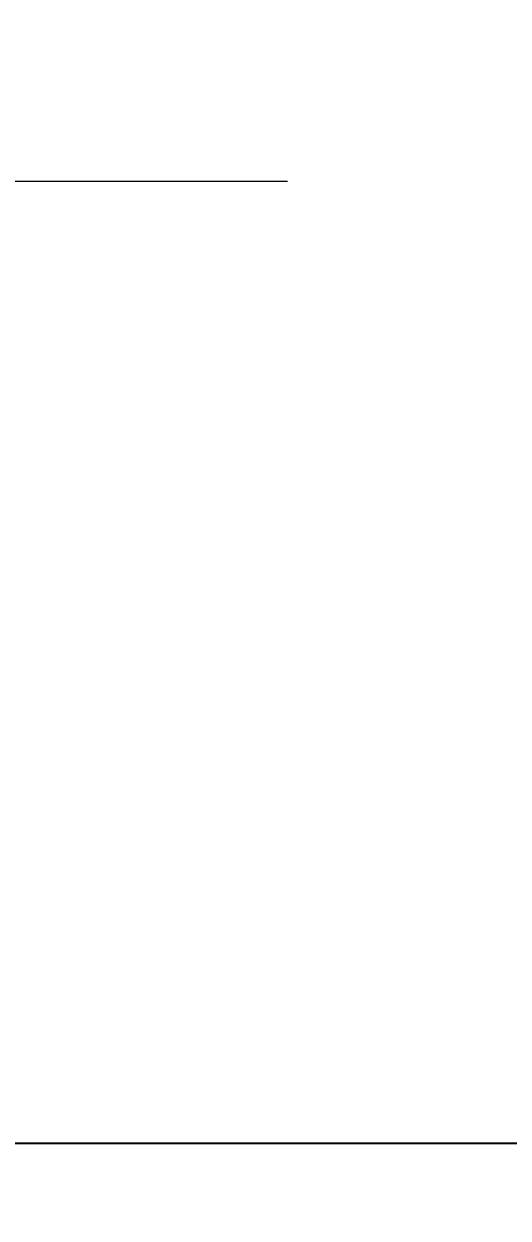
# Model space of a CAD drawing. Extents: x 0 to 395, y 0 to 289.
# Drawn here: x 106.73 to 111.27, y 181.16 to 192.33 of the extents above; entities that cross this region are included whole.
import ezdxf

# ---------------------------------------------------------------- set-up
doc = ezdxf.new("R2010")
doc.units = 0
doc.header["$LTSCALE"] = 10
doc.header["$MEASUREMENT"] = 0
doc.header["$PDMODE"] = 3
doc.header["$PDSIZE"] = -10
doc.layers.get('0').update_dxf_attribs({"linetype": 'CONTINUOUS'})
doc.layers.get('DEFPOINTS').update_dxf_attribs({"linetype": 'CONTINUOUS'})
doc.layers.add('1', color=7, linetype='CONTINUOUS')
doc.styles.add('Daelim Dimension', font='')
doc.styles.get('Daelim Dimension').set_extended_font_data('나눔고딕')
doc.dimstyles.new('DEFAULT', dxfattribs={"dimscale": 2, "dimtxt": 2, "dimasz": 2, "dimexe": 0, "dimexo": 2, "dimgap": 1, "dimtad": 1, "dimdec": 0, "dimzin": 9, "dimdsep": 46, "dimtxsty": 'Daelim Dimension', "dimcen": 0.5, "dimclrd": 5, "dimclre": 5, "dimclrt": 256, "dimadec": 1, "dimazin": 0, "dimtfac": 1, "dimtdec": 0, "dimtix": 1, "dimtmove": 0, "dimatfit": 3, "dimfxl": 1, "dimtolj": 1, "dimtzin": 1, "dimlwd": 9, "dimlwe": 9, "dimarcsym": 0})

# ---------------------------------------------------------------- blocks, each defined once
blk = doc.blocks.new('*D6')
at = {"color": 5, "linetype": 'ByBlock', "lineweight": 9, "ltscale": 0.5, "transparency": 16777216}
for p, q in [((107.653, 193.74), (103.653, 193.74)), ((111.653, 185.938), (111.653, 193.74)), ((111.653, 193.74), (117.653, 193.74)), ((117.653, 185.938), (117.653, 193.74)), ((121.653, 193.74), (157.694, 193.74))]:
    blk.add_line(p, q, dxfattribs=at)
at = {"color": 5, "ltscale": 0.5, "transparency": 16777216}
for points in [[(107.653, 194.406), (107.653, 193.073), (111.653, 193.74)], [(121.653, 194.406), (121.653, 193.073), (117.653, 193.74)]]:
    blk.add_solid(points, dxfattribs=at)
at = {"layer": 'DEFPOINTS', "color": 0, "ltscale": 0.5, "transparency": 16777216}
for p in [(117.653, 193.74), (111.653, 181.938), (117.653, 181.938)]:
    blk.add_point(p, dxfattribs=at)
at = {"color": 7, "ltscale": 0.5, "transparency": 16777216, "insert": (150.282, 199.572), "char_height": 6, "attachment_point": 5, "style": 'Daelim Dimension'}
blk.add_mtext('\\A1;%%C6', dxfattribs=at)
blk = doc.blocks.new('*D9')
at = {"color": 5, "linetype": 'ByBlock', "lineweight": 9, "ltscale": 0.5, "transparency": 16777216}
for p, q in [((109.203, 190.859), (56.379, 190.859)), ((56.379, 186.859), (56.379, 118.179)), ((100.838, 114.179), (56.379, 114.179))]:
    blk.add_line(p, q, dxfattribs=at)
at = {"color": 5, "ltscale": 0.5, "transparency": 16777216}
for points in [[(55.713, 186.859), (57.046, 186.859), (56.379, 190.859)], [(55.713, 118.179), (57.046, 118.179), (56.379, 114.179)]]:
    blk.add_solid(points, dxfattribs=at)
at = {"layer": 'DEFPOINTS', "color": 0, "ltscale": 0.5, "transparency": 16777216}
for p in [(113.203, 190.859), (56.379, 114.179), (104.838, 114.179)]:
    blk.add_point(p, dxfattribs=at)
at = {"color": 7, "ltscale": 0.5, "transparency": 16777216, "insert": (51.178, 152.519), "char_height": 6, "attachment_point": 5, "rotation": 90, "style": 'Daelim Dimension'}
blk.add_mtext('\\A1;77', dxfattribs=at)

msp = doc.modelspace()

# ---------------------------------------------------------------- linework, layer by layer
at = {"layer": '1'}
msp.add_line((98.335, 181.859), (131.004, 181.859), dxfattribs=at)

# ---------------------------------------------------------------- dimensions: what is measured, and where the dimension line sits
at = {"color": 5, "ltscale": 0.5}
dim = msp.add_linear_dim(base=(117.653, 193.74), p1=(111.653, 181.938), p2=(117.653, 181.938), text='%%C6', dimstyle='DEFAULT', override={"dimtxt": 3, "dimclrd": 5, "dimclre": 5, "dimclrt": 7, "dimfxl": 1.25, "dimarcsym": 1}, dxfattribs=at)
dim.commit()
dim.dimension.update_dxf_attribs({"geometry": '*D6', "text_midpoint": (150.282, 193.74), "dimtype": 128})
dim = msp.add_linear_dim(base=(56.379, 114.179), p1=(113.203, 190.859), p2=(104.838, 114.179), angle=90, dimstyle='DEFAULT', override={"dimtxt": 3, "dimclrt": 7, "dimfxl": 1.25, "dimarcsym": 1}, dxfattribs=at)
dim.commit()
dim.dimension.update_dxf_attribs({"geometry": '*D9', "text_midpoint": (51.178, 152.519)})

doc.saveas('drawing.dxf')
